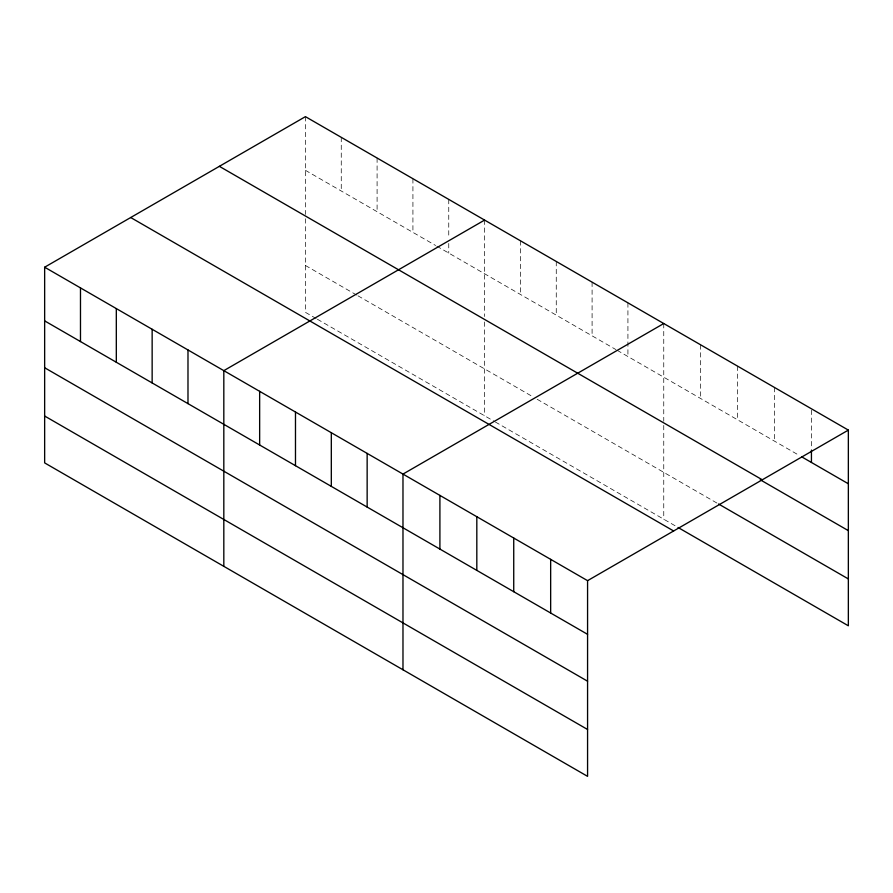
<?xml version="1.0" encoding="UTF-8"?>
<svg xmlns="http://www.w3.org/2000/svg" width="893" height="893" viewBox="0 0 893 893"><rect width="100%" height="100%" fill="white"/><g stroke="black" fill="none" stroke-linecap="round" stroke-linejoin="round"><path stroke-width="0.67" stroke-dasharray="4.46 3.35" d="M305.428 116.648L305.428 214.432M305.428 170.317L435.617 245.486M436.811 246.178L615.98 349.621M617.175 350.313L799.525 455.586M305.428 265.478L356.787 295.125M357.981 295.817L532.373 396.492M537.151 399.26L717.347 503.295M316.178 318.544L305.428 312.338L305.428 217.189M317.372 319.236L494.142 421.295M495.336 421.987L676.861 526.781M811.436 410.166L811.436 448.699M774.51 387.473L774.51 441.142M737.596 366.163L737.596 419.833M700.67 344.843L700.67 398.512M663.756 323.534L663.756 421.306M663.756 425.414L663.756 519.224M627.924 302.839L627.924 356.519M592.092 282.155L592.092 335.824M556.261 261.47L556.261 315.14M520.418 240.775L520.418 294.444M484.586 220.091L484.586 316.49M484.586 321.971L484.586 415.781M448.755 199.407L448.755 237.94M448.755 243.443L448.755 253.076M412.923 178.712L412.923 232.381M377.092 158.028L377.092 211.697M341.26 137.332L341.26 191.013"/><path stroke-width="1.34" d="M44.65 267.208L587.572 580.662L587.572 776.352L44.65 462.898L44.65 267.208L305.428 116.648L848.35 430.102L848.35 625.792L678.044 527.473M484.586 220.091L223.819 370.651L223.819 566.341M663.756 323.534L402.977 474.083L402.977 669.772M587.572 580.662L848.35 430.102M801.903 456.959L848.35 483.772M219.365 166.332L762.298 479.787M760.222 479.764L848.35 530.643M718.541 503.987L848.35 578.932M130.702 217.524L673.635 530.978M44.65 320.877L587.572 634.331M44.65 367.749L587.572 681.203M44.65 416.026L587.572 729.481M811.436 450.072L811.436 462.462M550.657 559.342L550.657 613.022M513.732 538.033L513.732 591.702M476.817 516.712L476.817 570.393M439.903 495.403L439.903 549.072M367.146 453.398L367.146 507.068M331.314 432.714L331.314 486.384M295.483 412.019L295.483 465.7M259.651 391.335L259.651 445.004M187.988 349.956L187.988 403.636M152.145 329.271L152.145 382.941M116.313 308.587L116.313 362.257M80.482 287.892L80.482 341.561"/></g></svg>
